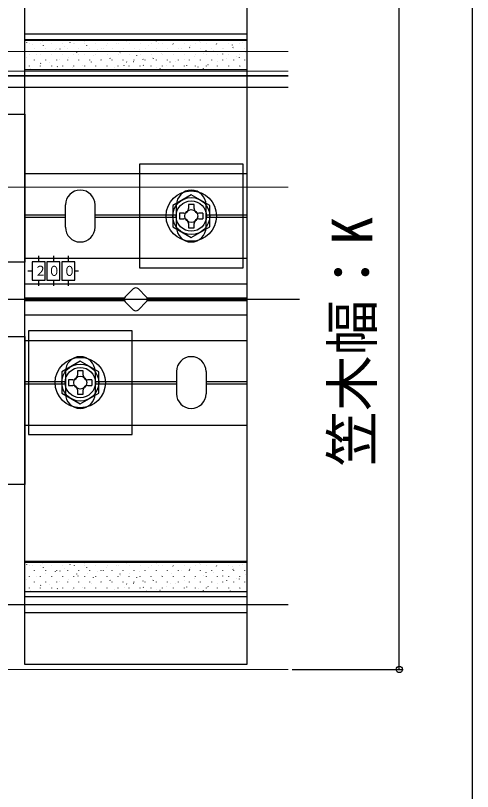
# Model space of a CAD drawing. Units: millimetres, scale not verified. Extents: x -875 to 875, y -1299 to 1293.
# Drawn here: x 751.5 to 875, y 753.2 to 962.9 of the extents above; entities that cross this region are included whole.
import ezdxf
from ezdxf.enums import TextEntityAlignment as Align

# ---------------------------------------------------------------- set-up
doc = ezdxf.new("R2010")
doc.units = ezdxf.units.MM
doc.header["$LTSCALE"] = 8
doc.layers.add('0-4_YKK_12', color=2, linetype='Continuous', lineweight=18)
for name, color, linetype in [('0-5_YKK_13', 4, 'Continuous'), ('0-7_YKK_D', 6, 'Continuous'), ('0-8_YKK_ZWAK', 7, 'Continuous'), ('0-9_YSS_K', 3, 'Continuous')]:
    doc.layers.add(name, color=color, linetype=linetype)
doc.styles.add('ＭＳ ゴシック', font='')
doc.styles.get('ＭＳ ゴシック').set_extended_font_data('MS Gothic')

msp = doc.modelspace()

# ---------------------------------------------------------------- linework, layer by layer
at = {"layer": '0-4_YKK_12'}
for p, q in [((825.228, 953.2), (-285.5, 953.2)), ((719, 947.9), (825.228, 947.9)), ((719, 946.7), (825.228, 946.7)), ((719, 943.4), (825.228, 943.4)), ((719, 916.5), (825.228, 916.5)), ((223.848, 786.2), (825.228, 786.2))]:
    msp.add_line(p, q, dxfattribs=at)
at = {"layer": '0-5_YKK_13'}
for p, q in [((754, 957.903), (814, 957.903)), ((754, 956.376), (814, 956.376)), ((754, 948.215), (754, 956.376)), ((754, 956.189), (814, 956.189)), ((754.575, 955.583), (754.52, 955.666)), ((755.299, 955.291), (755.299, 955.341)), ((756.083, 955.182), (756.079, 955.191)), ((758.289, 955.291), (758.289, 955.341)), ((758.712, 955.781), (758.708, 955.79)), ((759.079, 954.699), (759.023, 954.782)), ((761.279, 955.291), (761.279, 955.341)), ((764.269, 955.291), (764.269, 955.341)), ((764.807, 954.613), (764.804, 954.622)), ((766.305, 955.619), (766.25, 955.702)), ((767.259, 955.291), (767.259, 955.341)), ((767.419, 955.259), (767.416, 955.268)), ((770.048, 955.857), (770.045, 955.867)), ((770.249, 955.291), (770.249, 955.341)), ((770.808, 954.735), (770.753, 954.818)), ((773.239, 955.291), (773.239, 955.341)), ((776.144, 954.689), (776.141, 954.699)), ((776.229, 955.291), (776.229, 955.341)), ((778.756, 955.335), (778.753, 955.345)), ((779.219, 955.291), (779.219, 955.341)), ((781.385, 955.934), (781.382, 955.944)), ((782.209, 955.291), (782.209, 955.341)), ((785.199, 955.291), (785.199, 955.341)), ((787.481, 954.766), (787.477, 954.775)), ((788.189, 955.291), (788.189, 955.341)), ((789.56, 955.999), (789.505, 956.083)), ((790.093, 955.412), (790.089, 955.421)), ((791.179, 955.291), (791.179, 955.341)), ((792.722, 956.011), (792.718, 956.02)), ((794.063, 955.115), (794.008, 955.198)), ((794.169, 955.291), (794.169, 955.341)), ((797.159, 955.291), (797.159, 955.341)), ((798.566, 954.231), (798.511, 954.314)), ((798.817, 954.843), (798.814, 954.852)), ((800.149, 955.291), (800.149, 955.341)), ((801.29, 956.035), (801.234, 956.119)), ((801.429, 955.489), (801.426, 955.498)), ((803.139, 955.291), (803.139, 955.341)), ((804.058, 956.087), (804.055, 956.097)), ((805.793, 955.151), (805.738, 955.234)), ((806.129, 955.291), (806.129, 955.341)), ((809.119, 955.291), (809.119, 955.341)), ((810.154, 954.919), (810.151, 954.929)), ((810.296, 954.267), (810.241, 954.35)), ((812.109, 955.291), (812.109, 955.341)), ((812.766, 955.565), (812.763, 955.575)), ((755.299, 952.251), (755.299, 952.301)), ((756.674, 953.866), (756.674, 953.916)), ((757.071, 952.392), (757.067, 952.401)), ((758.289, 952.251), (758.289, 952.301)), ((759.664, 953.866), (759.664, 953.916)), ((759.683, 953.038), (759.68, 953.047)), ((761.279, 952.251), (761.279, 952.301)), ((762.312, 953.637), (762.309, 953.646)), ((762.654, 953.866), (762.654, 953.916)), ((763.582, 953.814), (763.527, 953.897)), ((764.269, 952.251), (764.269, 952.301)), ((765.644, 953.866), (765.644, 953.916)), ((767.259, 952.251), (767.259, 952.301)), ((768.085, 952.93), (768.03, 953.013)), ((768.407, 952.468), (768.404, 952.478)), ((768.634, 953.866), (768.634, 953.916)), ((770.249, 952.251), (770.249, 952.301)), ((771.02, 953.114), (771.016, 953.124)), ((771.624, 953.866), (771.624, 953.916)), ((772.588, 952.045), (772.533, 952.129)), ((773.239, 952.251), (773.239, 952.301)), ((773.649, 953.713), (773.645, 953.723)), ((774.614, 953.866), (774.614, 953.916)), ((775.311, 953.85), (775.256, 953.933)), ((776.229, 952.251), (776.229, 952.301)), ((777.604, 953.866), (777.604, 953.916)), ((779.219, 952.251), (779.219, 952.301)), ((779.744, 952.545), (779.741, 952.554)), ((779.815, 952.966), (779.759, 953.049)), ((780.594, 953.866), (780.594, 953.916)), ((782.209, 952.251), (782.209, 952.301)), ((782.356, 953.191), (782.353, 953.2)), ((783.584, 953.866), (783.584, 953.916)), ((784.318, 952.081), (784.263, 952.165)), ((784.985, 953.79), (784.982, 953.799)), ((785.199, 952.251), (785.199, 952.301)), ((786.574, 953.866), (786.574, 953.916)), ((788.189, 952.251), (788.189, 952.301)), ((789.564, 953.866), (789.564, 953.916)), ((791.081, 952.622), (791.077, 952.631)), ((791.179, 952.251), (791.179, 952.301)), ((792.554, 953.866), (792.554, 953.916)), ((793.693, 953.268), (793.69, 953.277)), ((794.169, 952.251), (794.169, 952.301)), ((795.544, 953.866), (795.544, 953.916)), ((796.322, 953.867), (796.319, 953.876)), ((797.159, 952.251), (797.159, 952.301)), ((798.534, 953.866), (798.534, 953.916)), ((800.149, 952.251), (800.149, 952.301)), ((801.524, 953.866), (801.524, 953.916)), ((802.417, 952.698), (802.414, 952.708)), ((803.07, 953.346), (803.014, 953.43)), ((803.139, 952.251), (803.139, 952.301)), ((804.514, 953.866), (804.514, 953.916)), ((805.03, 953.344), (805.026, 953.354)), ((806.129, 952.251), (806.129, 952.301)), ((807.504, 953.866), (807.504, 953.916)), ((807.573, 952.462), (807.518, 952.545)), ((807.659, 953.943), (807.655, 953.953)), ((809.119, 952.251), (809.119, 952.301)), ((810.494, 953.866), (810.494, 953.916)), ((812.109, 952.251), (812.109, 952.301)), ((813.484, 953.866), (813.484, 953.916)), ((813.754, 952.775), (813.751, 952.784)), ((754.575, 951.416), (754.572, 951.425)), ((756.674, 950.826), (756.674, 950.876)), ((758.34, 949.896), (758.284, 949.979)), ((759.664, 950.826), (759.664, 950.876)), ((760.671, 950.248), (760.668, 950.257)), ((762.654, 950.826), (762.654, 950.876)), ((763.283, 950.894), (763.28, 950.903)), ((765.644, 950.826), (765.644, 950.876)), ((765.912, 951.492), (765.909, 951.502)), ((768.634, 950.826), (768.634, 950.876)), ((771.624, 950.826), (771.624, 950.876)), ((772.008, 950.324), (772.004, 950.334)), ((774.614, 950.826), (774.614, 950.876)), ((774.62, 950.97), (774.617, 950.98)), ((777.091, 951.161), (777.036, 951.244)), ((777.249, 951.569), (777.245, 951.579)), ((777.604, 950.826), (777.604, 950.876)), ((780.594, 950.826), (780.594, 950.876)), ((781.595, 950.276), (781.539, 950.36)), ((783.344, 950.401), (783.341, 950.41)), ((783.584, 950.826), (783.584, 950.876)), ((785.957, 951.047), (785.953, 951.056)), ((786.574, 950.826), (786.574, 950.876)), ((788.585, 951.646), (788.582, 951.655)), ((788.821, 951.197), (788.766, 951.28)), ((789.564, 950.826), (789.564, 950.876)), ((792.554, 950.826), (792.554, 950.876)), ((793.324, 950.312), (793.269, 950.396)), ((794.681, 950.477), (794.678, 950.487)), ((795.544, 950.826), (795.544, 950.876)), ((797.293, 951.124), (797.29, 951.133)), ((798.534, 950.826), (798.534, 950.876)), ((799.922, 951.722), (799.919, 951.732)), ((801.524, 950.826), (801.524, 950.876)), ((804.514, 950.826), (804.514, 950.876)), ((806.018, 950.554), (806.014, 950.564)), ((807.504, 950.826), (807.504, 950.876)), ((808.63, 951.2), (808.627, 951.21)), ((810.494, 950.826), (810.494, 950.876)), ((811.259, 951.799), (811.255, 951.808)), ((812.076, 951.577), (812.021, 951.661)), ((813.484, 950.826), (813.484, 950.876)), ((755.299, 949.211), (755.299, 949.261)), ((755.547, 948.673), (755.543, 948.682)), ((758.176, 949.272), (758.172, 949.281)), ((758.289, 949.211), (758.289, 949.261)), ((761.279, 949.211), (761.279, 949.261)), ((762.843, 949.011), (762.788, 949.095)), ((764.269, 949.211), (764.269, 949.261)), ((766.883, 948.749), (766.88, 948.759)), ((767.259, 949.211), (767.259, 949.261)), ((769.512, 949.348), (769.509, 949.358)), ((770.249, 949.211), (770.249, 949.261)), ((773.239, 949.211), (773.239, 949.261)), ((776.229, 949.211), (776.229, 949.261)), ((778.22, 948.826), (778.217, 948.835)), ((779.219, 949.211), (779.219, 949.261)), ((780.849, 949.425), (780.846, 949.434)), ((782.209, 949.211), (782.209, 949.261)), ((785.199, 949.211), (785.199, 949.261)), ((786.098, 949.392), (786.043, 949.475)), ((786.945, 948.257), (786.941, 948.266)), ((788.189, 949.211), (788.189, 949.261)), ((789.557, 948.903), (789.553, 948.912)), ((790.601, 948.507), (790.546, 948.591)), ((791.179, 949.211), (791.179, 949.261)), ((792.186, 949.502), (792.182, 949.511)), ((794.169, 949.211), (794.169, 949.261)), ((797.159, 949.211), (797.159, 949.261)), ((797.827, 949.428), (797.772, 949.511)), ((798.281, 948.333), (798.278, 948.343)), ((800.149, 949.211), (800.149, 949.261)), ((800.893, 948.979), (800.89, 948.989)), ((802.331, 948.543), (802.275, 948.627)), ((803.139, 949.211), (803.139, 949.261)), ((803.522, 949.578), (803.519, 949.588)), ((806.129, 949.211), (806.129, 949.261)), ((809.119, 949.211), (809.119, 949.261)), ((809.618, 948.41), (809.615, 948.419)), ((812.109, 949.211), (812.109, 949.261)), ((812.23, 949.056), (812.227, 949.065)), ((754, 920.2), (814, 920.2)), ((765, 905.7), (765, 911.7)), ((773, 905.7), (773, 911.7)), ((795, 905.7), (795, 911.7)), ((799.75, 911.85), (798.25, 911.85)), ((798.25, 911.85), (798.25, 910.7)), ((799.75, 910.7), (799.75, 911.85)), ((803, 905.7), (803, 911.7)), ((754, 909), (765, 909)), ((754, 908.4), (765, 908.4)), ((773, 909), (795, 909)), ((773, 908.4), (795, 908.4)), ((797, 909.45), (795.85, 909.45)), ((802.15, 909.45), (801, 909.45)), ((801, 907.95), (802.15, 907.95)), ((802.15, 909.45), (802.15, 907.95)), ((803, 909), (814, 909)), ((803, 908.4), (814, 908.4)), ((798.25, 906.7), (798.25, 905.55)), ((799.75, 905.55), (799.75, 906.7)), ((798.25, 905.55), (799.75, 905.55)), ((757.75, 897.91), (757.75, 896.35)), ((761.75, 897.91), (761.75, 896.35)), ((765.75, 897.91), (765.75, 896.35)), ((754, 897.35), (814, 897.35)), ((756, 893.85), (754.829, 893.85)), ((768.535, 893.85), (767.5, 893.85)), ((757.75, 891.35), (757.75, 889.875)), ((761.75, 891.35), (761.75, 889.875)), ((765.75, 891.35), (765.75, 889.875)), ((754, 890.35), (814, 890.35)), ((781.172, 886.907), (783.293, 889.028)), ((784.707, 889.028), (786.828, 886.907)), ((780.925, 886.5), (754, 886.5)), ((754, 885.9), (780.925, 885.9)), ((783.293, 883.372), (781.172, 885.493)), ((786.828, 885.493), (784.707, 883.372)), ((814, 886.5), (787.075, 886.5)), ((787.075, 885.9), (814, 885.9)), ((754, 882.05), (814, 882.05)), ((754, 875.05), (814, 875.05)), ((765, 866.7), (765, 860.7)), ((769.75, 866.85), (768.25, 866.85)), ((768.25, 866.85), (768.25, 865.7)), ((769.75, 865.7), (769.75, 866.85)), ((773, 866.7), (773, 860.7)), ((795, 866.7), (795, 860.7)), ((803, 866.7), (803, 860.7)), ((754, 864), (765, 864)), ((767, 864.45), (765.85, 864.45)), ((772.15, 864.45), (771, 864.45)), ((772.15, 864.45), (772.15, 862.95)), ((773, 864), (795, 864)), ((803, 864), (814, 864)), ((754, 863.4), (765, 863.4)), ((771, 862.95), (772.15, 862.95)), ((773, 863.4), (795, 863.4)), ((803, 863.4), (814, 863.4)), ((768.25, 861.7), (768.25, 860.55)), ((768.25, 860.55), (769.75, 860.55)), ((769.75, 860.55), (769.75, 861.7)), ((754, 852.2), (814, 852.2)), ((754, 807.182), (754, 815.402)), ((754, 815.402), (814, 815.402)), ((754, 815.154), (814, 815.154)), ((754.575, 814.549), (754.52, 814.633)), ((755.299, 814.258), (755.299, 814.308)), ((756.083, 814.148), (756.079, 814.158)), ((758.289, 814.258), (758.289, 814.308)), ((758.712, 814.747), (758.708, 814.757)), ((759.079, 813.665), (759.023, 813.748)), ((761.279, 814.258), (761.279, 814.308)), ((764.269, 814.258), (764.269, 814.308)), ((766.305, 814.585), (766.25, 814.669)), ((767.259, 814.258), (767.259, 814.308)), ((767.419, 814.225), (767.416, 814.234)), ((770.048, 814.824), (770.045, 814.833)), ((770.249, 814.258), (770.249, 814.308)), ((770.808, 813.701), (770.753, 813.784)), ((773.239, 814.258), (773.239, 814.308)), ((776.144, 813.656), (776.141, 813.665)), ((776.229, 814.258), (776.229, 814.308)), ((778.756, 814.302), (778.753, 814.311)), ((779.219, 814.258), (779.219, 814.308)), ((781.385, 814.901), (781.382, 814.91)), ((782.209, 814.258), (782.209, 814.308)), ((785.199, 814.258), (785.199, 814.308)), ((787.481, 813.732), (787.477, 813.742)), ((788.189, 814.258), (788.189, 814.308)), ((789.56, 814.966), (789.505, 815.049)), ((790.093, 814.378), (790.089, 814.388)), ((791.179, 814.258), (791.179, 814.308)), ((792.722, 814.977), (792.718, 814.987)), ((794.063, 814.081), (794.008, 814.165)), ((794.169, 814.258), (794.169, 814.308)), ((797.159, 814.258), (797.159, 814.308)), ((798.817, 813.809), (798.814, 813.818)), ((800.149, 814.258), (800.149, 814.308)), ((801.29, 815.002), (801.234, 815.085)), ((801.429, 814.455), (801.426, 814.464)), ((803.139, 814.258), (803.139, 814.308)), ((804.058, 815.054), (804.055, 815.063)), ((805.793, 814.117), (805.738, 814.201)), ((806.129, 814.258), (806.129, 814.308)), ((809.119, 814.258), (809.119, 814.308)), ((810.154, 813.886), (810.151, 813.895)), ((812.109, 814.258), (812.109, 814.308)), ((812.766, 814.532), (812.763, 814.541)), ((756.674, 812.833), (756.674, 812.883)), ((759.664, 812.833), (759.664, 812.883)), ((759.683, 812.004), (759.68, 812.014)), ((762.312, 812.603), (762.309, 812.612)), ((762.654, 812.833), (762.654, 812.883)), ((763.582, 812.781), (763.527, 812.864)), ((764.807, 813.579), (764.804, 813.588)), ((765.644, 812.833), (765.644, 812.883)), ((768.085, 811.896), (768.03, 811.979)), ((768.634, 812.833), (768.634, 812.883)), ((771.02, 812.081), (771.016, 812.09)), ((771.624, 812.833), (771.624, 812.883)), ((773.649, 812.68), (773.645, 812.689)), ((774.614, 812.833), (774.614, 812.883)), ((775.311, 812.816), (775.256, 812.9)), ((777.604, 812.833), (777.604, 812.883)), ((779.744, 811.511), (779.741, 811.521)), ((779.815, 811.932), (779.759, 812.015)), ((780.594, 812.833), (780.594, 812.883)), ((782.356, 812.157), (782.353, 812.167)), ((783.584, 812.833), (783.584, 812.883)), ((784.985, 812.756), (784.982, 812.766)), ((786.574, 812.833), (786.574, 812.883)), ((789.564, 812.833), (789.564, 812.883)), ((791.081, 811.588), (791.077, 811.598)), ((792.554, 812.833), (792.554, 812.883)), ((793.693, 812.234), (793.69, 812.244)), ((795.544, 812.833), (795.544, 812.883)), ((796.322, 812.833), (796.319, 812.842)), ((798.566, 813.197), (798.511, 813.28)), ((798.534, 812.833), (798.534, 812.883)), ((801.524, 812.833), (801.524, 812.883)), ((802.417, 811.665), (802.414, 811.674)), ((803.07, 812.313), (803.014, 812.396)), ((804.514, 812.833), (804.514, 812.883)), ((805.03, 812.311), (805.026, 812.32)), ((807.504, 812.833), (807.504, 812.883)), ((807.573, 811.428), (807.518, 811.512)), ((807.659, 812.91), (807.655, 812.919)), ((810.296, 813.233), (810.241, 813.316)), ((810.494, 812.833), (810.494, 812.883)), ((813.484, 812.833), (813.484, 812.883)), ((813.754, 811.741), (813.751, 811.751)), ((754.575, 810.382), (754.572, 810.392)), ((755.299, 811.218), (755.299, 811.268)), ((756.674, 809.793), (756.674, 809.843)), ((757.071, 811.358), (757.067, 811.368)), ((758.289, 811.218), (758.289, 811.268)), ((759.664, 809.793), (759.664, 809.843)), ((761.279, 811.218), (761.279, 811.268)), ((762.654, 809.793), (762.654, 809.843)), ((763.283, 809.86), (763.28, 809.869)), ((764.269, 811.218), (764.269, 811.268)), ((765.644, 809.793), (765.644, 809.843)), ((765.912, 810.459), (765.909, 810.468)), ((767.259, 811.218), (767.259, 811.268)), ((768.407, 811.435), (768.404, 811.444)), ((768.634, 809.793), (768.634, 809.843)), ((770.249, 811.218), (770.249, 811.268)), ((771.624, 809.793), (771.624, 809.843)), ((772.588, 811.012), (772.533, 811.095)), ((773.239, 811.218), (773.239, 811.268)), ((774.614, 809.793), (774.614, 809.843)), ((774.62, 809.937), (774.617, 809.946)), ((776.229, 811.218), (776.229, 811.268)), ((777.091, 810.127), (777.036, 810.211)), ((777.249, 810.536), (777.245, 810.545)), ((777.604, 809.793), (777.604, 809.843)), ((779.219, 811.218), (779.219, 811.268)), ((780.594, 809.793), (780.594, 809.843)), ((782.209, 811.218), (782.209, 811.268)), ((783.584, 809.793), (783.584, 809.843)), ((784.318, 811.048), (784.263, 811.131)), ((785.199, 811.218), (785.199, 811.268)), ((785.957, 810.013), (785.953, 810.023)), ((786.574, 809.793), (786.574, 809.843)), ((788.189, 811.218), (788.189, 811.268)), ((788.585, 810.612), (788.582, 810.622)), ((788.821, 810.163), (788.766, 810.247)), ((789.564, 809.793), (789.564, 809.843)), ((791.179, 811.218), (791.179, 811.268)), ((792.554, 809.793), (792.554, 809.843)), ((794.169, 811.218), (794.169, 811.268)), ((794.681, 809.444), (794.678, 809.453)), ((795.544, 809.793), (795.544, 809.843)), ((797.159, 811.218), (797.159, 811.268)), ((797.293, 810.09), (797.29, 810.099)), ((798.534, 809.793), (798.534, 809.843)), ((799.922, 810.689), (799.919, 810.698)), ((800.149, 811.218), (800.149, 811.268)), ((801.524, 809.793), (801.524, 809.843)), ((803.139, 811.218), (803.139, 811.268)), ((804.514, 809.793), (804.514, 809.843)), ((806.018, 809.521), (806.014, 809.53)), ((806.129, 811.218), (806.129, 811.268)), ((807.504, 809.793), (807.504, 809.843)), ((808.63, 810.167), (808.627, 810.176)), ((809.119, 811.218), (809.119, 811.268)), ((810.494, 809.793), (810.494, 809.843)), ((811.259, 810.765), (811.255, 810.775)), ((812.076, 810.544), (812.021, 810.627)), ((812.109, 811.218), (812.109, 811.268)), ((813.484, 809.793), (813.484, 809.843)), ((755.299, 808.178), (755.299, 808.228)), ((755.547, 807.639), (755.543, 807.649)), ((758.176, 808.238), (758.172, 808.247)), ((758.34, 808.862), (758.284, 808.946)), ((758.289, 808.178), (758.289, 808.228)), ((760.671, 809.214), (760.668, 809.223)), ((761.279, 808.178), (761.279, 808.228)), ((762.843, 807.978), (762.788, 808.061)), ((764.269, 808.178), (764.269, 808.228)), ((766.883, 807.716), (766.88, 807.725)), ((767.259, 808.178), (767.259, 808.228)), ((769.512, 808.315), (769.509, 808.324)), ((770.249, 808.178), (770.249, 808.228)), ((772.008, 809.291), (772.004, 809.3)), ((773.239, 808.178), (773.239, 808.228)), ((776.229, 808.178), (776.229, 808.228)), ((778.22, 807.792), (778.217, 807.802)), ((779.219, 808.178), (779.219, 808.228)), ((780.849, 808.391), (780.846, 808.401)), ((781.595, 809.243), (781.539, 809.326)), ((782.209, 808.178), (782.209, 808.228)), ((783.344, 809.367), (783.341, 809.377)), ((785.199, 808.178), (785.199, 808.228)), ((786.098, 808.358), (786.043, 808.442)), ((788.189, 808.178), (788.189, 808.228)), ((789.557, 807.869), (789.553, 807.879)), ((790.601, 807.474), (790.546, 807.557)), ((791.179, 808.178), (791.179, 808.228)), ((792.186, 808.468), (792.182, 808.477)), ((793.324, 809.279), (793.269, 809.362)), ((794.169, 808.178), (794.169, 808.228)), ((797.159, 808.178), (797.159, 808.228)), ((797.827, 808.394), (797.772, 808.478)), ((798.281, 807.3), (798.278, 807.309)), ((800.149, 808.178), (800.149, 808.228)), ((800.893, 807.946), (800.89, 807.955)), ((802.331, 807.51), (802.275, 807.593)), ((803.139, 808.178), (803.139, 808.228)), ((803.522, 808.545), (803.519, 808.554)), ((806.129, 808.178), (806.129, 808.228)), ((809.119, 808.178), (809.119, 808.228)), ((809.618, 807.376), (809.615, 807.386)), ((812.109, 808.178), (812.109, 808.228)), ((812.23, 808.022), (812.227, 808.032)), ((754, 805.876), (814, 805.876)), ((786.945, 807.223), (786.941, 807.232)), ((754, 801.6), (814, 801.6))]:
    msp.add_line(p, q, dxfattribs=at)
for points in [[(814, 984.9), (814, 787.5), (754, 787.5), (754, 984.9)], [(754, 936.2), (754, 896.2), (714, 896.2), (714, 936.2)], [(785, 922.7), (785, 894.7), (813, 894.7), (813, 922.7)], [(804, 911.587), (799, 914.474), (794, 911.587), (794, 905.813), (799, 902.926), (804, 905.813)], [(756, 891.35), (759.5, 891.35), (759.5, 896.35), (756, 896.35)], [(760, 891.35), (763.5, 891.35), (763.5, 896.35), (760, 896.35)], [(764, 891.35), (767.5, 891.35), (767.5, 896.35), (764, 896.35)], [(755, 877.7), (755, 849.7), (783, 849.7), (783, 877.7)], [(754, 876.2), (754, 836.2), (714, 836.2), (714, 876.2)], [(774, 866.587), (769, 869.474), (764, 866.587), (764, 860.813), (769, 857.926), (774, 860.813)]]:
    msp.add_lwpolyline(points, close=True, dxfattribs=at)
for points in [[(814, 956.376), (814, 948.215), (754, 948.215)], [(825.228, 946.55), (713, 946.55), (713, 943.55), (825.228, 943.55)], [(795.85, 909.45), (795.85, 907.95), (797, 907.95)], [(765.85, 864.45), (765.85, 862.95), (767, 862.95)], [(814, 815.402), (814, 807.182), (754, 807.182)]]:
    msp.add_lwpolyline(points, dxfattribs=at)
for centre, radius in [((799, 908.7), 6.8), ((799, 908.7), 5), ((799, 908.7), 4.1), ((799, 908.7), 1.75), ((769, 863.7), 6.8), ((769, 863.7), 5), ((769, 863.7), 4.1), ((769, 863.7), 1.75)]:
    msp.add_circle(centre, radius, dxfattribs=at)
for centre, radius, start, end in [((769, 911.7), 4, 0, 180), ((799, 911.7), 4, 0, 180), ((797, 910.7), 1.25, 270, 0), ((801, 910.7), 1.25, 180, 270), ((797, 906.7), 1.25, 0, 90), ((801, 906.7), 1.25, 90, 180), ((769, 905.7), 4, 180, 0), ((799, 905.7), 4, 180, 0), ((784, 888.321), 1, 45, 135), ((781.879, 886.2), 1, 135, 225), ((786.121, 886.2), 1, 315, 45), ((784, 884.079), 1, 225, 315), ((769, 866.7), 4, 0, 180), ((799, 866.7), 4, 0, 180), ((767, 865.7), 1.25, 270, 0), ((771, 865.7), 1.25, 180, 270), ((767, 861.7), 1.25, 0, 90), ((771, 861.7), 1.25, 90, 180), ((769, 860.7), 4, 180, 0), ((799, 860.7), 4, 180, 0)]:
    msp.add_arc(centre, radius, start, end, dxfattribs=at)
at = {"layer": '0-7_YKK_D'}
for p, q in [((855.228, 786.2), (855.228, 986.2)), ((826.228, 786.2), (856.228, 786.2))]:
    msp.add_line(p, q, dxfattribs=at)
msp.add_circle((855.228, 786.2), 0.875, dxfattribs=at)
at = {"layer": '0-8_YKK_ZWAK'}
msp.add_lwpolyline([(-875, -1298.8), (875, -1298.8), (875, 1251.2)], dxfattribs=at)
at = {"layer": '0-9_YSS_K'}
for p, q in [((-196, 886.2), (828.228, 886.2)), ((-113.5, 803.7), (825.228, 803.7))]:
    msp.add_line(p, q, dxfattribs=at)

# ---------------------------------------------------------------- texts
at = {"layer": '0-5_YKK_13', "style": 'ＭＳ ゴシック', "width": 0.9}
for s, p in [('２', (756.594, 891.768)), ('０', (760.283, 891.728)), ('０', (764.42, 891.71))]:
    msp.add_text(s, height=2.711, dxfattribs=at).set_placement(p, align=Align.BOTTOM_LEFT)
at = {"layer": '0-7_YKK_D', "style": 'ＭＳ ゴシック'}
msp.add_text('笠木幅：K', height=11, rotation=90, dxfattribs=at).set_placement((851.268, 841.03), align=Align.BOTTOM_LEFT)

doc.saveas('drawing.dxf')
